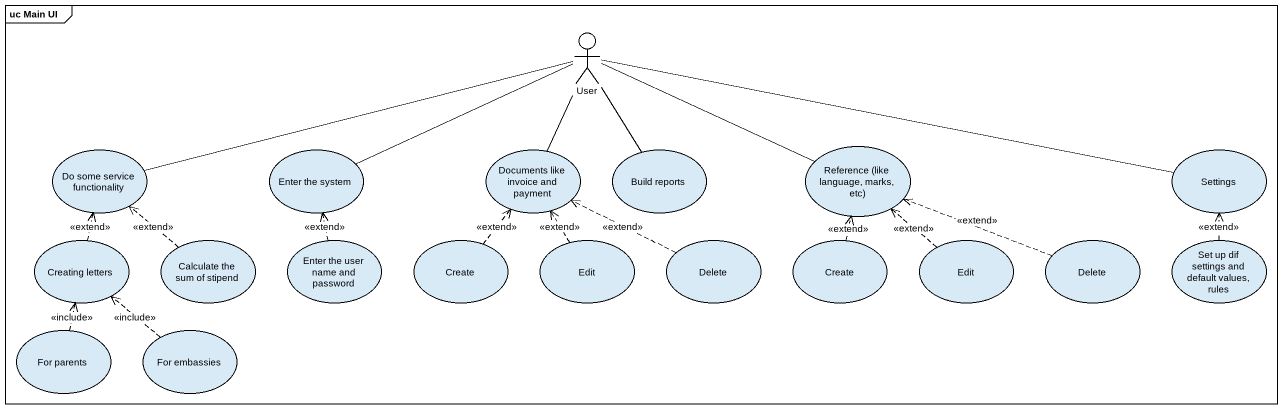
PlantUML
@startuml
mainframe uc Main UI
actor User
usecase "Do some service functionality" as Do_some_service
usecase "Enter the system" as Enter_the_system
usecase "Documents like invoice and payment" as Documents_like_invoice_and
usecase "Build reports" as Build_reports
usecase "Reference (like language, marks, etc)" as Reference_like_language
usecase Settings
usecase "Creating letters" as Creating_letters
usecase "Calculate the sum of stipend" as Calculate_the_sum_of_stipend
usecase "Enter the user name and password" as Enter_the_user_name_and
usecase "Create" as Create_
usecase Edit
usecase Delete
usecase "Create" as Create__2
usecase "Edit" as Edit_2
usecase "Delete" as Delete_2
usecase "Set up dif settings and default values, rules" as Set_up_dif_settings_and
usecase "For parents" as For_parents
usecase "For embassies" as For_embassies
Do_some_service -right- User
Enter_the_system -right- User
Documents_like_invoice_and -up- User
Build_reports -up- User
Reference_like_language -left- User
Settings -left- User
Creating_letters .up.> Do_some_service : <<extend>>
Calculate_the_sum_of_stipend .up.> Do_some_service : <<extend>>
Enter_the_user_name_and .up.> Enter_the_system : <<extend>>
Create_ .up.> Documents_like_invoice_and : <<extend>>
Edit .up.> Documents_like_invoice_and : <<extend>>
Delete .left.> Documents_like_invoice_and : <<extend>>
Create__2 .up.> Reference_like_language : <<extend>>
Edit_2 .up.> Reference_like_language : <<extend>>
Delete_2 .left.> Reference_like_language : <<extend>>
Set_up_dif_settings_and .up.> Settings : <<extend>>
For_parents .up.> Creating_letters : <<include>>
For_embassies .up.> Creating_letters : <<include>>
@enduml
